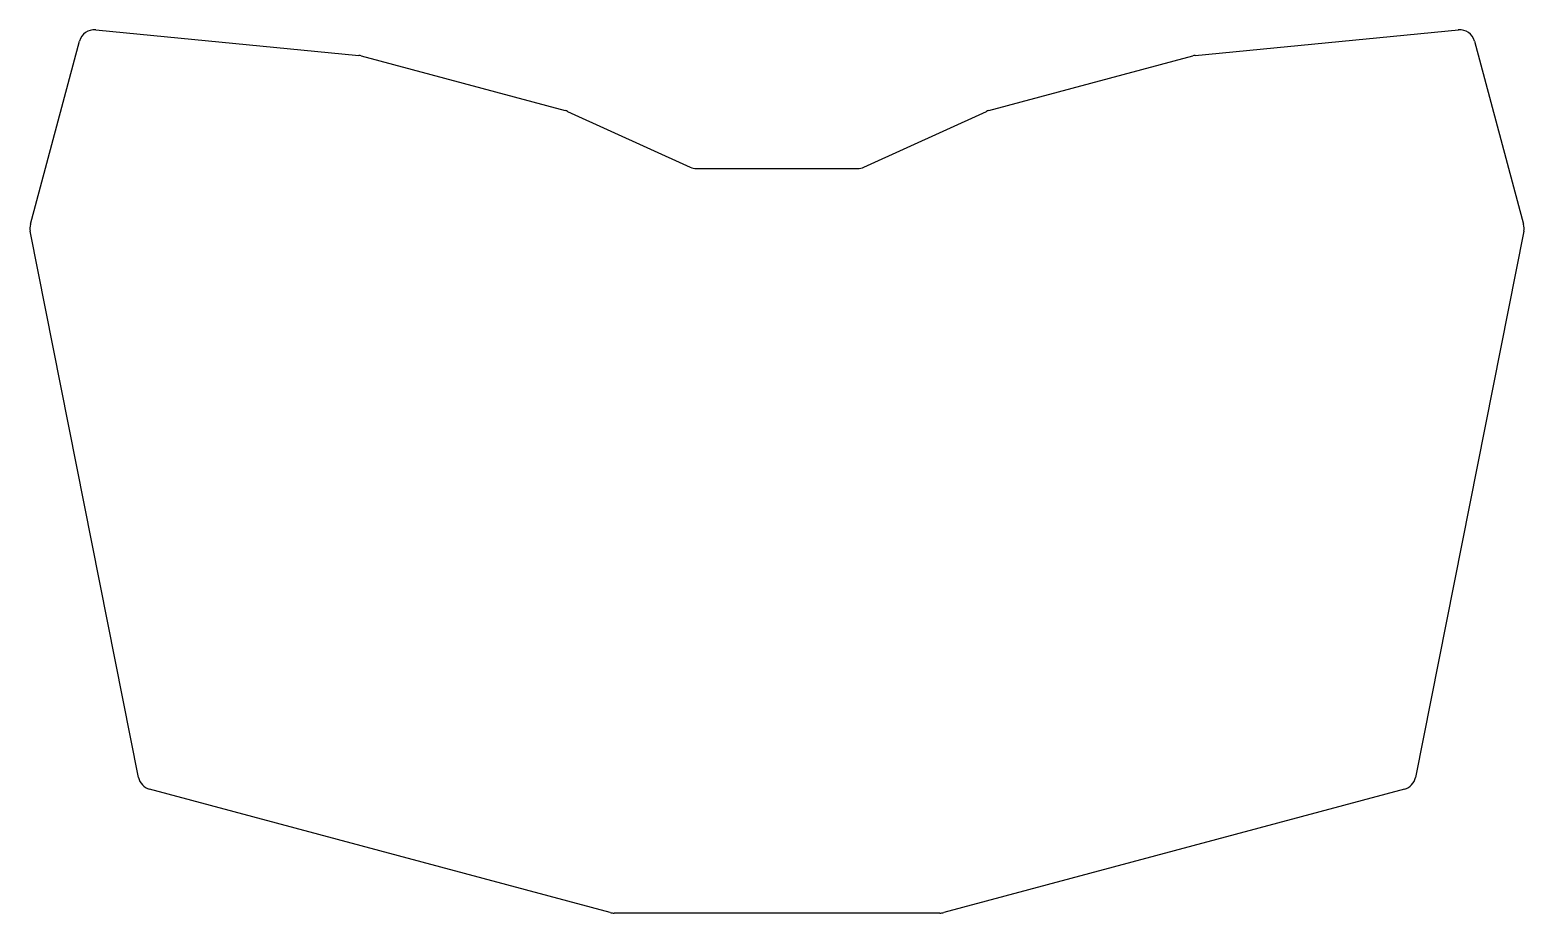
# Model space of a CAD drawing. Header units: millimetres. Extents: x 58 to 254, y -205 to -90.
import ezdxf

# ---------------------------------------------------------------- set-up
doc = ezdxf.new("R2010")
doc.units = ezdxf.units.MM

msp = doc.modelspace()

# ---------------------------------------------------------------- linework, layer by layer
for p, q in [((66.77, -89.55), (101.24, -92.9)), ((210.85, -92.9), (245.33, -89.55)), ((58.21, -115.02), (64.64, -91.03)), ((247.45, -91.03), (253.88, -115.02)), ((101.57, -92.96), (128.29, -100.12)), ((183.8, -100.12), (210.53, -92.96)), ((128.6, -100.23), (144.67, -107.54)), ((167.42, -107.54), (183.49, -100.23)), ((145.5, -107.72), (166.6, -107.72)), ((72.39, -187.51), (58.18, -115.93)), ((253.91, -115.93), (239.71, -187.51)), ((134.19, -205.22), (73.83, -189.05)), ((238.26, -189.05), (177.9, -205.22)), ((177.38, -205.29), (134.71, -205.29))]:
    msp.add_line(p, q)
for centre, start, end in [((66.58, -91.54), 84.4623, 165), ((245.52, -91.54), 15, 95.5377), ((101.05, -94.89), 75, 84.4623), ((211.04, -94.89), 95.5377, 105), ((127.78, -102.05), 65.5377, 75), ((184.32, -102.05), 105, 114.4623), ((145.5, -105.72), 245.5377, 270), ((166.6, -105.72), 270, 294.4623), ((60.15, -115.54), 165, 191.222), ((251.95, -115.54), 348.778, 15), ((74.35, -187.12), 191.222, 255), ((237.75, -187.12), 285, 348.778), ((134.71, -203.29), 255, 270), ((177.38, -203.29), 270, 285)]:
    msp.add_arc(centre, 2, start, end)

doc.saveas('drawing.dxf')
